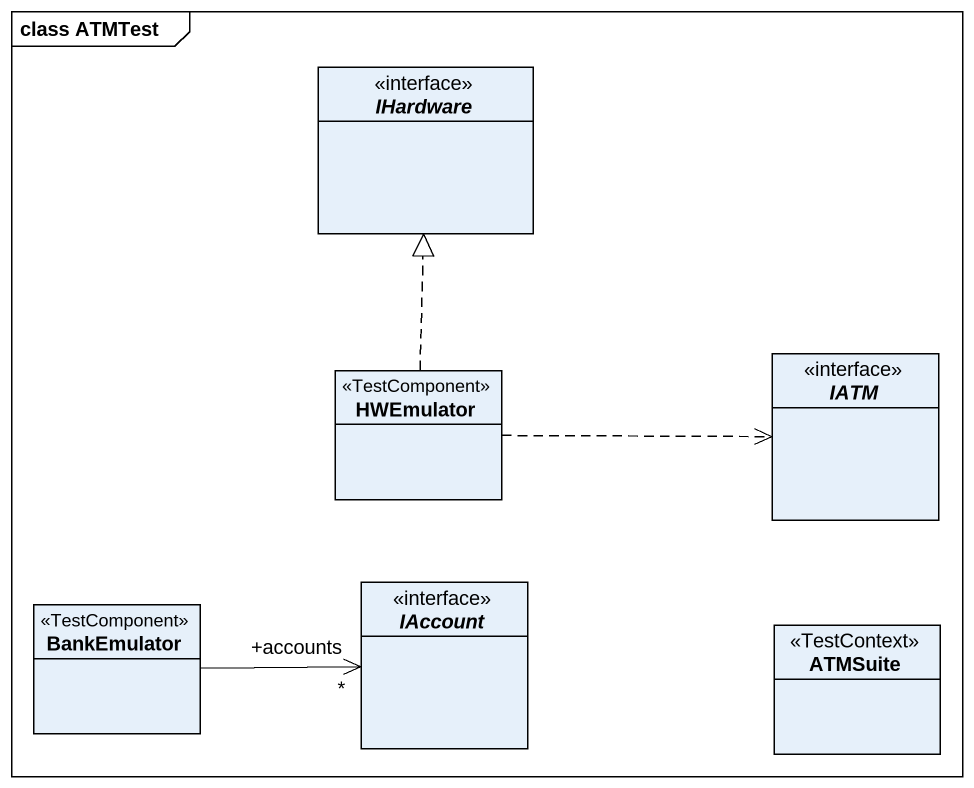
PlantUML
@startuml
mainframe class ATMTest
hide circle
hide empty members
interface IHardware <<interface>>
class HWEmulator <<TestComponent>>
interface IATM <<interface>>
interface IAccount <<interface>>
class BankEmulator <<TestComponent>>
class ATMSuite <<TestContext>>
HWEmulator .up.|> IHardware
HWEmulator .right.> IATM
BankEmulator -right-> "+accounts\n*" IAccount
@enduml
